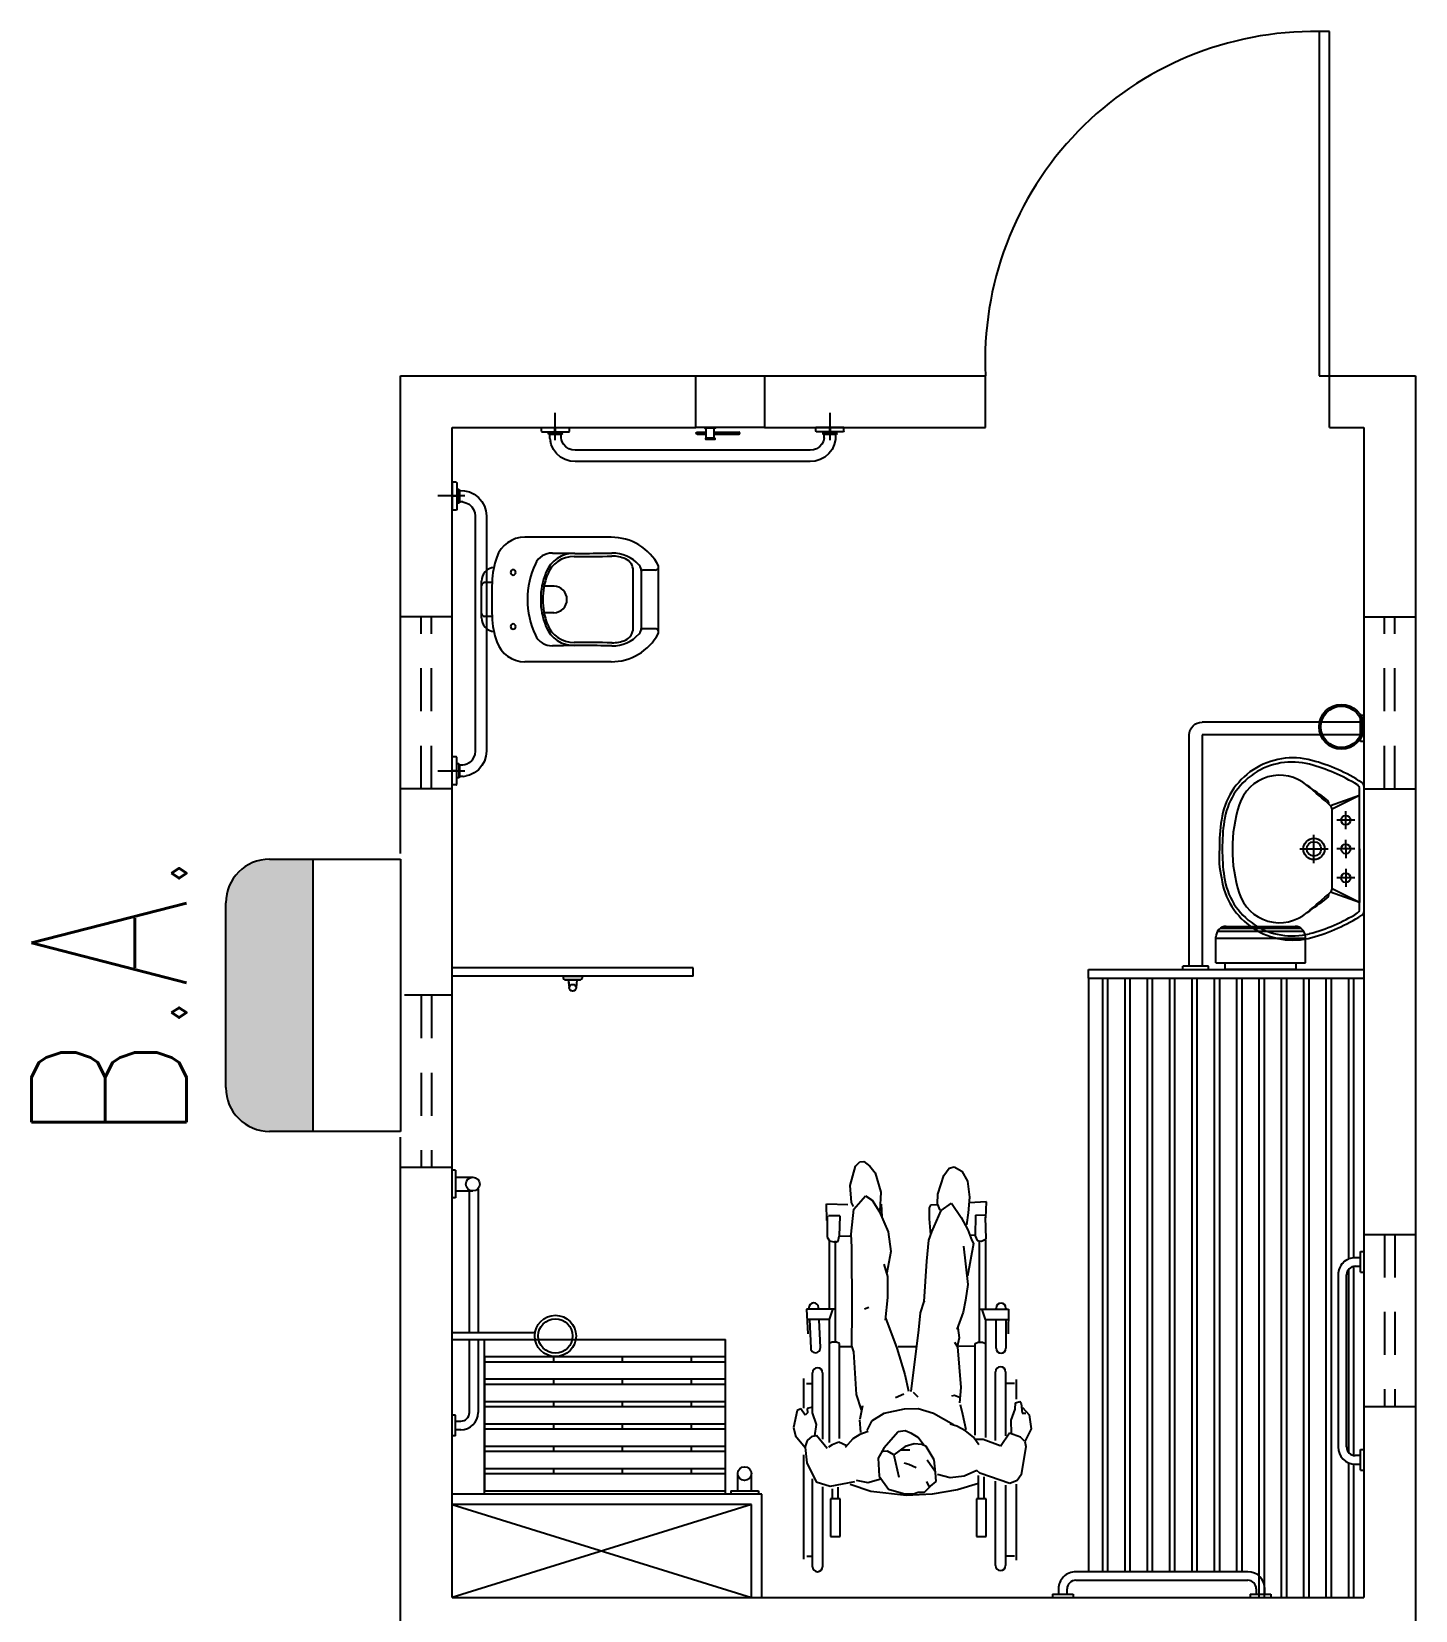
# Model space of a CAD drawing. Header units: millimetres. Extents: x 999 to 1260, y -38 to 225.
# Drawn here: x 1068.169 to 1072.192, y 80.139 to 84.727 of the extents above; entities that cross this region are included whole.
import ezdxf
from ezdxf.enums import TextEntityAlignment as Align

# ---------------------------------------------------------------- set-up
doc = ezdxf.new("R2010")
doc.units = ezdxf.units.MM
doc.linetypes.add('CONTINU', pattern=[0])
doc.linetypes.add('HIDDEN2', pattern=[0.1875, 0.125, -0.0625])
for name, color, linetype in [('I-ARQ', 8, 'Continuous'), ('I-INCENDIO', 2, 'Continuous'), ('I-NORMO_INST', 4, 'Continuous')]:
    doc.layers.add(name, color=color, linetype=linetype)
doc.styles.add('ROMANS', font='romans', dxfattribs={"oblique": 15})

# ---------------------------------------------------------------- blocks, each defined once
blk = doc.blocks.new('praça')
at = {"layer": 'I-ARQ'}
for p, q in [((1255.8958, 21.5401), (1259.5908, 21.5401)), ((1257.2908, 21.3901), (1257.2908, 21.5401)), ((1257.7908, 21.3901), (1257.7908, 21.5401)), ((1258.3908, 21.3901), (1258.3908, 21.5401)), ((1258.8908, 21.3901), (1258.8908, 21.5401)), ((1259.5908, 21.5401), (1259.5908, 20.6819)), ((1258.4419, 21.3533), (1258.4419, 21.4321)), ((1259.2419, 21.3533), (1259.2419, 21.4321)), ((1256.0408, 21.3901), (1259.4408, 21.3901)), ((1256.0408, 21.3901), (1256.0408, 18.7401)), ((1256.3108, 20.5201), (1256.0408, 21.3901)), ((1256.3108, 21.3901), (1256.0408, 20.5201)), ((1256.3108, 20.5201), (1256.3108, 21.3901)), ((1256.3408, 21.3901), (1257.8433, 21.3901)), ((1256.3408, 20.4901), (1256.3408, 21.3901)), ((1256.5108, 21.3801), (1256.5108, 21.3901)), ((1256.5108, 21.3801), (1256.5708, 21.3801)), ((1256.5283, 21.3651), (1256.5283, 21.3801)), ((1256.5533, 21.3801), (1256.5533, 21.3651)), ((1256.5708, 21.3801), (1256.5708, 21.3901)), ((1256.7908, 21.3901), (1256.7908, 21.1492)), ((1256.8108, 21.3901), (1256.8108, 21.1492)), ((1257.2021, 21.3801), (1257.2021, 21.3901)), ((1257.2821, 21.3801), (1257.2021, 21.3801)), ((1257.2221, 21.3801), (1257.2221, 21.3301)), ((1257.2621, 21.3801), (1257.2621, 21.3301)), ((1257.2821, 21.3801), (1257.2821, 21.3901)), ((1257.8458, 20.6901), (1257.8458, 21.3901)), ((1257.8458, 20.6901), (1257.8458, 21.3901)), ((1257.8708, 20.6901), (1257.8708, 21.3901)), ((1257.8708, 20.6901), (1257.8708, 21.3901)), ((1259.4408, 21.3901), (1259.4408, 20.6819)), ((1256.5783, 21.3401), (1256.7908, 21.3401)), ((1256.8108, 21.3401), (1257.2221, 21.3401)), ((1256.3408, 21.2958), (1256.7908, 21.2958)), ((1256.3508, 21.2958), (1256.3508, 20.5958)), ((1256.7408, 21.2958), (1256.3508, 21.2958)), ((1256.4008, 21.2958), (1256.4008, 20.5958)), ((1256.4158, 21.2958), (1256.4158, 20.5958)), ((1256.4658, 21.2958), (1256.4658, 20.5958)), ((1256.4808, 21.2958), (1256.4808, 20.5958)), ((1256.5308, 21.2958), (1256.5308, 20.5958)), ((1256.5458, 21.2958), (1256.5458, 20.5958)), ((1256.7908, 21.3151), (1256.5783, 21.3151)), ((1256.5958, 21.2958), (1256.5958, 20.5958)), ((1256.6108, 21.2958), (1256.6108, 20.5958)), ((1256.6608, 21.2958), (1256.6608, 20.5958)), ((1256.6758, 21.2958), (1256.6758, 20.5958)), ((1256.7258, 21.2958), (1256.7258, 20.5958)), ((1256.7408, 21.2958), (1256.7408, 20.5958)), ((1256.7908, 21.2958), (1256.7908, 20.5958)), ((1257.2288, 21.3151), (1256.8108, 21.3151)), ((1256.4158, 21.0958), (1256.4008, 21.0958)), ((1256.4808, 21.0958), (1256.4658, 21.0958)), ((1256.5458, 21.0958), (1256.5308, 21.0958)), ((1256.6108, 21.0958), (1256.5958, 21.0958)), ((1256.6758, 21.0958), (1256.6608, 21.0958)), ((1256.7408, 21.0958), (1256.7258, 21.0958)), ((1257.8358, 21.0625), (1257.8358, 21.0176)), ((1257.8358, 21.0176), (1257.8358, 21.0625)), ((1257.8458, 21.0675), (1257.8408, 21.0675)), ((1257.8458, 21.0675), (1257.8408, 21.0675)), ((1257.8458, 21.0675), (1257.8458, 21.0126)), ((1257.8458, 21.0126), (1257.8458, 21.0675)), ((1259.4041, 21.0911), (1259.4829, 21.0911)), ((1257.8358, 21.0528), (1257.8124, 21.0502)), ((1257.8358, 21.0524), (1257.8124, 21.0499)), ((1257.8358, 21.0277), (1257.8124, 21.0302)), ((1257.8358, 21.0274), (1257.8124, 21.0299)), ((1257.8458, 21.0126), (1257.8408, 21.0126)), ((1257.8458, 21.0126), (1257.8408, 21.0126)), ((1256.4158, 20.8958), (1256.4008, 20.8958)), ((1256.4808, 20.8958), (1256.4658, 20.8958)), ((1256.5458, 20.8958), (1256.5308, 20.8958)), ((1256.6108, 20.8958), (1256.5958, 20.8958)), ((1256.6758, 20.8958), (1256.6608, 20.8958)), ((1256.7408, 20.8958), (1256.7258, 20.8958)), ((1256.4158, 20.6958), (1256.4008, 20.6958)), ((1256.4808, 20.6958), (1256.4658, 20.6958)), ((1256.5458, 20.6958), (1256.5308, 20.6958)), ((1256.6108, 20.6958), (1256.5958, 20.6958)), ((1256.6758, 20.6958), (1256.6608, 20.6958)), ((1256.7408, 20.6958), (1256.7258, 20.6958)), ((1257.8458, 20.6901), (1257.8708, 20.6901)), ((1257.8458, 20.6901), (1257.8708, 20.6901)), ((1259.4058, 20.6271), (1259.4058, 20.653)), ((1259.4094, 20.6271), (1259.4094, 20.653)), ((1259.4094, 20.6516), (1259.4388, 20.6516)), ((1259.4211, 20.6778), (1259.4211, 20.6516)), ((1259.4271, 20.6739), (1259.4211, 20.6739)), ((1259.4271, 20.6718), (1259.4211, 20.6718)), ((1259.4271, 20.6678), (1259.4211, 20.6678)), ((1259.4271, 20.6778), (1259.4271, 20.6516)), ((1259.4388, 20.6251), (1259.4388, 20.655)), ((1259.4408, 20.4819), (1259.4408, 20.6819)), ((1259.4408, 20.6819), (1259.5908, 20.6819)), ((1259.5908, 20.6819), (1259.5908, 20.4819)), ((1259.4094, 20.6285), (1259.4388, 20.6285)), ((1259.4211, 20.6285), (1259.4211, 20.5571)), ((1259.4271, 20.6285), (1259.4271, 20.5571)), ((1256.3408, 20.5958), (1256.7908, 20.5958)), ((1256.3508, 20.5801), (1256.3408, 20.5801)), ((1256.3508, 20.5801), (1256.3508, 20.5001)), ((1256.3508, 20.5601), (1256.4008, 20.5601)), ((1256.4108, 20.5958), (1256.7408, 20.5958)), ((1259.4271, 20.5671), (1259.4211, 20.5671)), ((1259.4271, 20.562), (1259.4211, 20.562)), ((1259.4271, 20.5587), (1259.4211, 20.5587)), ((1259.4269, 20.5562), (1259.4212, 20.5562)), ((1256.0408, 20.5201), (1256.3108, 20.5201)), ((1256.3508, 20.5201), (1256.4008, 20.5201)), ((1256.0408, 20.4901), (1256.3408, 20.4901)), ((1256.3508, 20.5001), (1256.3408, 20.5001)), ((1259.5908, 20.4819), (1259.4408, 20.4819)), ((1259.4408, 20.4819), (1259.4408, 19.8401)), ((1259.5908, 20.4819), (1259.5908, 19.8401)), ((1259.4041, 20.2911), (1259.4829, 20.2911)), ((1259.4408, 19.8401), (1259.5908, 19.8401)), ((1256.0508, 19.645), (1256.0408, 19.645)), ((1256.0508, 19.645), (1256.0508, 19.585)), ((1256.0658, 19.6275), (1256.0508, 19.6275)), ((1256.0508, 19.6025), (1256.0658, 19.6025)), ((1256.0508, 19.585), (1256.0408, 19.585)), ((1256.0908, 19.5775), (1256.0908, 19.0776)), ((1256.1158, 19.0776), (1256.1158, 19.5775)), ((1257.8408, 19.5401), (1256.1158, 19.5401)), ((1257.8408, 19.5401), (1256.1158, 19.5401)), ((1257.8408, 19.5001), (1256.1158, 19.5001)), ((1257.8408, 19.5401), (1257.8408, 18.7401)), ((1257.8408, 19.5401), (1257.8658, 19.5401)), ((1257.8408, 19.5401), (1257.8408, 18.7401)), ((1257.8408, 19.5401), (1257.8658, 19.5401)), ((1257.8658, 19.5401), (1257.8658, 18.7401)), ((1257.8658, 19.5401), (1257.8658, 18.7401)), ((1257.8408, 19.4851), (1256.1158, 19.4851)), ((1257.8408, 19.4351), (1256.1158, 19.4351)), ((1257.8408, 19.4201), (1256.1158, 19.4201)), ((1257.8408, 19.3701), (1256.1158, 19.3701)), ((1257.8408, 19.3551), (1256.1158, 19.3551)), ((1257.8408, 19.3051), (1256.1158, 19.3051)), ((1257.8408, 19.2901), (1256.1158, 19.2901)), ((1257.8408, 19.2401), (1256.1158, 19.2401)), ((1257.8408, 19.2251), (1256.1158, 19.2251)), ((1257.8408, 19.1751), (1256.1158, 19.1751)), ((1257.8408, 19.1601), (1256.1158, 19.1601)), ((1257.8658, 19.143), (1257.8849, 19.143)), ((1257.8658, 18.9371), (1257.8658, 19.143)), ((1257.8849, 19.1701), (1257.8849, 18.9101)), ((1257.8849, 19.1701), (1257.9608, 19.1701)), ((1257.9564, 19.1701), (1257.9564, 18.9101)), ((1257.9767, 19.1655), (1257.9767, 18.9146)), ((1257.9861, 19.1562), (1257.9861, 18.9239)), ((1257.9908, 19.1401), (1257.9908, 18.9401)), ((1257.8408, 19.1101), (1256.1158, 19.1101)), ((1257.8408, 19.0951), (1256.1158, 19.0951)), ((1256.0508, 19.0701), (1256.0408, 19.0701)), ((1257.8408, 19.0451), (1256.0408, 19.0451)), ((1256.0508, 19.0701), (1256.0508, 19.0101)), ((1256.0658, 19.0526), (1256.0508, 19.0526)), ((1257.8408, 19.0301), (1256.0408, 19.0301)), ((1256.0508, 19.0101), (1256.0408, 19.0101)), ((1256.0508, 19.0276), (1256.0658, 19.0276)), ((1257.8408, 18.9801), (1256.0408, 18.9801)), ((1257.8408, 18.9651), (1256.0408, 18.9651)), ((1257.8408, 18.9151), (1256.0408, 18.9151)), ((1257.8658, 18.9371), (1257.8849, 18.9371)), ((1257.8849, 18.9101), (1257.9608, 18.9101)), ((1257.8408, 18.9001), (1256.0408, 18.9001)), ((1260.5908, 18.8701), (1259.5908, 18.8701)), ((1259.5908, 18.8701), (1259.5908, 18.8401)), ((1260.5908, 18.8401), (1260.5908, 18.8701)), ((1257.8408, 18.8501), (1256.0408, 18.8501)), ((1257.8408, 18.8351), (1256.0408, 18.8351)), ((1256.9783, 18.8151), (1256.4783, 18.8151)), ((1259.4408, 18.8401), (1259.4408, 18.7401)), ((1259.4408, 18.8401), (1259.5908, 18.8401)), ((1259.5908, 18.8401), (1259.5908, 18.5901)), ((1259.5908, 18.8401), (1260.5908, 18.8401)), ((1256.4325, 18.7851), (1256.0408, 18.7851)), ((1256.4286, 18.7701), (1256.0408, 18.7701)), ((1256.4283, 18.7651), (1256.4283, 18.7501)), ((1256.4533, 18.7501), (1256.4533, 18.7651)), ((1257.0028, 18.7701), (1256.4538, 18.7701)), ((1256.9933, 18.7851), (1256.4633, 18.7851)), ((1256.4783, 18.7901), (1256.9783, 18.7901)), ((1257.0033, 18.7651), (1257.0033, 18.7501)), ((1257.8408, 18.7851), (1257.0241, 18.7851)), ((1257.8408, 18.7701), (1257.0281, 18.7701)), ((1257.0283, 18.7501), (1257.0283, 18.7651)), ((1259.4408, 18.7401), (1256.0408, 18.7401)), ((1256.4108, 18.7501), (1256.4708, 18.7501)), ((1256.4108, 18.7501), (1256.4108, 18.7401)), ((1256.4708, 18.7501), (1256.4708, 18.7401)), ((1256.5958, 18.7401), (1256.5958, 18.5901)), ((1256.9858, 18.7501), (1257.0458, 18.7501)), ((1256.9858, 18.7501), (1256.9858, 18.7401)), ((1257.0458, 18.7501), (1257.0458, 18.7401)), ((1257.0958, 18.7401), (1257.0958, 18.5901)), ((1258.398, 18.7401), (1258.0336, 18.7401)), ((1258.3908, 18.7401), (1258.3908, 18.5901)), ((1258.8908, 18.7401), (1258.8908, 18.5901)), ((1259.5908, 18.5901), (1255.8958, 18.5901))]:
    blk.add_line(p, q, dxfattribs=at)
at = {"layer": 'I-ARQ', "linetype": 'HIDDEN2'}
for p, q in [((1257.7908, 21.4801), (1257.2908, 21.4801)), ((1258.3908, 21.4801), (1258.8908, 21.4801)), ((1257.7908, 21.4501), (1257.2908, 21.4501)), ((1258.3908, 21.4501), (1258.8908, 21.4501)), ((1257.0958, 18.6801), (1256.5958, 18.6801)), ((1258.3908, 18.6801), (1258.8908, 18.6801)), ((1257.0958, 18.6501), (1256.5958, 18.6501)), ((1258.3908, 18.6501), (1258.8908, 18.6501))]:
    blk.add_line(p, q, dxfattribs=at)
at = {"layer": 'I-ARQ', "linetype": 'Continuous'}
for p, q in [((1258.8877, 21.3049), (1258.9006, 21.3049)), ((1258.8917, 21.274), (1258.8917, 21.296)), ((1258.9006, 21.3049), (1258.994, 21.3049)), ((1258.99, 21.274), (1258.99, 21.296)), ((1258.7599, 20.9284), (1258.7599, 21.1794)), ((1259.1218, 20.9284), (1259.1218, 21.1794)), ((1258.9024, 21.0949), (1258.9024, 21.1231)), ((1258.9792, 21.0939), (1258.9792, 21.1231)), ((1258.8559, 20.8001), (1258.8559, 20.8359)), ((1258.8572, 20.8641), (1259.0244, 20.8641)), ((1258.8594, 20.8401), (1259.0223, 20.8401)), ((1259.0257, 20.8001), (1259.0257, 20.8359)), ((1258.8455, 20.7901), (1259.0383, 20.7901)), ((1258.2158, 18.926), (1258.2158, 18.844)), ((1258.1748, 18.885), (1258.2568, 18.885)), ((1258.0604, 18.7527), (1258.0903, 18.8367)), ((1258.0604, 18.7527), (1258.0997, 18.8325)), ((1258.0997, 18.8325), (1258.3319, 18.8325)), ((1258.1318, 18.7663), (1258.1318, 18.8188)), ((1258.2158, 18.7663), (1258.2158, 18.8188)), ((1258.2998, 18.7663), (1258.2998, 18.8188)), ((1258.3712, 18.7527), (1258.3319, 18.8325)), ((1258.3712, 18.7527), (1258.3414, 18.8367)), ((1258.1581, 18.7926), (1258.1056, 18.7926)), ((1258.2158, 18.7926), (1258.1896, 18.7926)), ((1258.2158, 18.7926), (1258.2421, 18.7926)), ((1258.2736, 18.7926), (1258.3261, 18.7926)), ((1258.0406, 18.7527), (1258.3712, 18.7527)), ((1258.2158, 18.7527), (1258.0604, 18.7527)), ((1258.2158, 18.7527), (1258.3911, 18.7527))]:
    blk.add_line(p, q, dxfattribs=at)
at = {"layer": 'I-ARQ', "linetype": 'ByBlock'}
for p, q in [((1256.5102, 20.3918), (1256.4765, 20.3641)), ((1256.5351, 20.3981), (1256.5102, 20.3918)), ((1256.5838, 20.3871), (1256.5351, 20.3981)), ((1256.5707, 20.3637), (1256.589, 20.3764)), ((1256.589, 20.3764), (1256.5838, 20.3871)), ((1256.1304, 20.3426), (1256.3856, 20.3426)), ((1256.4552, 20.3687), (1256.1525, 20.3687)), ((1256.161, 20.3592), (1256.161, 20.3434)), ((1256.3768, 20.3324), (1256.3641, 20.2916)), ((1256.4326, 20.3592), (1256.3768, 20.3324)), ((1256.4765, 20.3641), (1256.4326, 20.3592)), ((1256.4741, 20.3003), (1256.5117, 20.331)), ((1256.4765, 20.3641), (1256.4973, 20.3572)), ((1256.4973, 20.3572), (1256.5095, 20.3429)), ((1256.5095, 20.3429), (1256.5117, 20.331)), ((1256.5111, 20.336), (1256.5434, 20.3313)), ((1256.5434, 20.3313), (1256.5775, 20.3429)), ((1256.5773, 20.3578), (1256.5707, 20.3637)), ((1256.5764, 20.3426), (1256.6938, 20.3426)), ((1256.5901, 20.3581), (1256.5773, 20.3578)), ((1256.5939, 20.3428), (1256.5901, 20.3581)), ((1256.6774, 20.3687), (1256.591, 20.3687)), ((1256.6622, 20.3418), (1256.6622, 20.3604)), ((1256.8483, 20.3519), (1256.7657, 20.3481)), ((1256.767, 20.3197), (1256.8481, 20.3235)), ((1256.8783, 20.3604), (1256.8067, 20.3566)), ((1256.8483, 20.294), (1256.8483, 20.3588)), ((1256.8782, 20.2759), (1256.8782, 20.3604)), ((1256.8782, 20.3249), (1256.8835, 20.3251)), ((1256.8822, 20.3535), (1256.8783, 20.3533)), ((1256.3628, 20.3134), (1256.1304, 20.3134)), ((1256.3278, 20.2904), (1256.2186, 20.2904)), ((1256.2186, 20.2904), (1256.2186, 20.2623)), ((1256.3278, 20.2623), (1256.3278, 20.2904)), ((1256.3285, 20.2844), (1256.3571, 20.2844)), ((1256.3641, 20.2916), (1256.3779, 20.2194)), ((1256.4842, 20.2858), (1256.4781, 20.2966)), ((1256.492, 20.2664), (1256.4842, 20.2858)), ((1256.8483, 20.2941), (1256.4911, 20.2941)), ((1256.6938, 20.3134), (1256.5011, 20.3134)), ((1256.7831, 20.2853), (1256.7785, 20.2941)), ((1256.7831, 20.2728), (1256.7831, 20.2853)), ((1256.8485, 20.2938), (1256.8777, 20.2841)), ((1257.0797, 20.2942), (1256.8782, 20.2942)), ((1257.0771, 20.2933), (1257.0736, 20.2766)), ((1257.0881, 20.3006), (1257.0771, 20.2933)), ((1257.1489, 20.2998), (1257.0881, 20.3006)), ((1257.1847, 20.3026), (1257.1366, 20.3018)), ((1257.1497, 20.2632), (1257.1494, 20.2959)), ((1257.1849, 20.3015), (1257.1824, 20.2398)), ((1256.2186, 20.2623), (1256.3278, 20.2623)), ((1256.3278, 20.2681), (1256.3613, 20.2681)), ((1256.3485, 20.1736), (1256.3692, 20.2329)), ((1256.5017, 20.226), (1256.4767, 20.2475)), ((1256.4817, 20.2427), (1256.492, 20.2664)), ((1256.5026, 20.264), (1256.7785, 20.264)), ((1256.7688, 20.2295), (1256.7693, 20.2641)), ((1256.7785, 20.264), (1256.7831, 20.2728)), ((1256.7836, 20.2761), (1257.0775, 20.2761)), ((1257.0738, 20.2756), (1257.0766, 20.2685)), ((1257.0766, 20.2685), (1257.0911, 20.265)), ((1257.1497, 20.2632), (1257.0911, 20.265)), ((1257.0911, 20.2638), (1257.0919, 20.2343)), ((1257.189, 20.2291), (1257.2378, 20.2337)), ((1257.2378, 20.2337), (1257.2945, 20.2178)), ((1256.3821, 20.216), (1256.3753, 20.1816)), ((1256.5144, 20.2053), (1256.5017, 20.226)), ((1256.5233, 20.181), (1256.5144, 20.2053)), ((1256.5204, 20.202), (1256.5571, 20.2052)), ((1256.5596, 20.2039), (1256.5989, 20.1964)), ((1256.5863, 20.2007), (1256.6304, 20.2153)), ((1256.6304, 20.2153), (1256.7551, 20.2229)), ((1256.7551, 20.2229), (1256.7722, 20.2282)), ((1256.7722, 20.2282), (1256.8754, 20.227)), ((1256.8754, 20.227), (1257.0591, 20.2287)), ((1256.8797, 20.1914), (1256.8849, 20.1793)), ((1257.0591, 20.2287), (1257.0969, 20.2306)), ((1257.0969, 20.2306), (1257.1689, 20.2225)), ((1257.1689, 20.2225), (1257.208, 20.189)), ((1257.1768, 20.224), (1257.189, 20.2291)), ((1257.208, 20.189), (1257.1952, 20.1691)), ((1257.3075, 20.1938), (1257.2941, 20.1762)), ((1257.2945, 20.2178), (1257.3071, 20.2048)), ((1257.3071, 20.2048), (1257.3075, 20.1938)), ((1256.3372, 20.0691), (1256.3485, 20.1736)), ((1256.3932, 20.1487), (1256.3556, 20.1223)), ((1256.3753, 20.1816), (1256.3859, 20.1437)), ((1256.4456, 20.1523), (1256.3932, 20.1487)), ((1256.4745, 20.1355), (1256.4456, 20.1523)), ((1256.553, 20.1708), (1256.5257, 20.1849)), ((1256.5758, 20.1356), (1256.553, 20.1708)), ((1257.1614, 20.1477), (1257.1031, 20.1229)), ((1257.1833, 20.1434), (1257.1468, 20.1416)), ((1257.1952, 20.1691), (1257.1614, 20.1477)), ((1257.2188, 20.1441), (1257.1643, 20.1467)), ((1257.2748, 20.1611), (1257.2188, 20.1441)), ((1257.2941, 20.1762), (1257.2748, 20.1611)), ((1256.3556, 20.1223), (1256.3433, 20.078)), ((1256.4545, 20.1065), (1256.3907, 20.0921)), ((1256.4554, 20.106), (1256.4661, 20.1243)), ((1256.4792, 20.0736), (1256.4554, 20.106)), ((1256.4661, 20.1243), (1256.4648, 20.1376)), ((1256.5226, 20.0936), (1256.4745, 20.1355)), ((1256.5883, 20.0761), (1256.5758, 20.1356)), ((1256.622, 20.1013), (1256.6324, 20.0771)), ((1256.7653, 20.0972), (1256.6888, 20.0745)), ((1256.8538, 20.1301), (1256.7653, 20.0972)), ((1256.913, 20.125), (1256.8463, 20.1317)), ((1256.9733, 20.1251), (1256.913, 20.125)), ((1257.009, 20.1359), (1256.9733, 20.1251)), ((1257.0464, 20.1151), (1256.9841, 20.1266)), ((1257.1031, 20.1229), (1257.0464, 20.1151)), ((1256.3413, 19.9946), (1256.3372, 20.0691)), ((1256.3433, 20.078), (1256.3425, 20.0496)), ((1256.3425, 20.0496), (1256.3468, 20.0356)), ((1256.4178, 20.0415), (1256.4269, 20.0627)), ((1256.4269, 20.0627), (1256.4309, 20.0765)), ((1256.4686, 20.0598), (1256.4688, 20.0866)), ((1256.4871, 20.0469), (1256.4792, 20.0736)), ((1256.5059, 20.0361), (1256.5177, 20.0549)), ((1256.5177, 20.0549), (1256.5247, 20.0733)), ((1256.5247, 20.0733), (1256.5226, 20.0936)), ((1256.5892, 20.0355), (1256.5883, 20.0761)), ((1256.6379, 20.0499), (1256.6243, 20.0366)), ((1256.6395, 20.056), (1256.8185, 20.0333)), ((1256.6888, 20.0745), (1256.64, 20.0636)), ((1256.7689, 20.0434), (1256.7692, 20.0934)), ((1256.3468, 20.0356), (1256.3471, 20.0168)), ((1256.3471, 20.0168), (1256.3646, 20)), ((1256.3632, 20.0038), (1256.3777, 20.0101)), ((1256.4411, 20.0091), (1256.4086, 19.9867)), ((1256.4408, 19.9895), (1256.4795, 20.0124)), ((1256.4795, 20.0124), (1256.4852, 20.0248)), ((1256.4836, 20.0188), (1256.5059, 20.0361)), ((1256.4852, 20.0248), (1256.4871, 20.0469)), ((1256.5755, 19.9911), (1256.5892, 20.0355)), ((1256.8185, 20.0333), (1256.8676, 20.0284)), ((1256.8676, 20.0284), (1256.9011, 20.0185)), ((1256.9011, 20.0185), (1256.903, 20.015)), ((1256.9011, 20.0185), (1257.0185, 20.0108)), ((1257.0185, 20.0108), (1257.0788, 20.0048)), ((1257.0788, 20.0048), (1257.1035, 19.9955)), ((1257.1411, 20.0037), (1257.0948, 20.0002)), ((1257.1728, 20.0033), (1257.1411, 20.0037)), ((1257.1804, 19.9997), (1257.1728, 20.0033)), ((1256.3541, 19.9214), (1256.3413, 19.9946)), ((1256.3646, 20), (1256.3783, 19.9832)), ((1256.3783, 19.9832), (1256.4042, 19.9848)), ((1256.389, 19.9428), (1256.398, 19.9798)), ((1256.4042, 19.9848), (1256.4408, 19.9895)), ((1256.5425, 19.933), (1256.5755, 19.9911)), ((1257.1035, 19.9955), (1257.1657, 19.9691)), ((1257.1657, 19.9691), (1257.1867, 19.9386)), ((1257.1665, 19.9713), (1257.1847, 19.9792)), ((1257.1818, 19.9779), (1257.1804, 19.9997)), ((1257.1847, 19.9792), (1257.2127, 19.9784)), ((1257.2127, 19.9784), (1257.2668, 19.961)), ((1257.2668, 19.961), (1257.2884, 19.9458)), ((1256.3722, 19.8598), (1256.3541, 19.9214)), ((1256.3935, 19.9021), (1256.389, 19.9428)), ((1256.5247, 19.8983), (1256.5389, 19.9231)), ((1256.5389, 19.9231), (1256.5447, 19.9428)), ((1256.6017, 19.9133), (1256.5735, 19.9067)), ((1256.6508, 19.9119), (1256.6066, 19.9159)), ((1256.6224, 19.9152), (1256.6282, 19.9296)), ((1256.6282, 19.9296), (1256.6257, 19.9383)), ((1256.7692, 19.9209), (1256.6508, 19.9119)), ((1256.7827, 19.9296), (1256.7692, 19.9209)), ((1256.7952, 19.9166), (1256.7692, 19.9219)), ((1256.7709, 19.8724), (1256.7703, 19.9173)), ((1256.8245, 19.9207), (1256.7952, 19.9166)), ((1256.8704, 19.9046), (1256.8196, 19.9231)), ((1257.1446, 19.9107), (1257.1093, 19.8917)), ((1257.1867, 19.9386), (1257.1446, 19.9107)), ((1257.2922, 19.9312), (1257.2794, 19.9088)), ((1257.2884, 19.9458), (1257.2922, 19.9312)), ((1256.3278, 19.8658), (1256.2186, 19.8658)), ((1256.2186, 19.8658), (1256.2186, 19.8377)), ((1256.3278, 19.8377), (1256.3278, 19.8658)), ((1256.4103, 19.8649), (1256.3935, 19.9021)), ((1256.4021, 19.8563), (1256.4103, 19.8649)), ((1256.484, 19.8592), (1256.5071, 19.8744)), ((1256.5004, 19.8463), (1256.5002, 19.8687)), ((1256.5071, 19.8744), (1256.5247, 19.8983)), ((1256.5125, 19.87), (1256.7785, 19.87)), ((1256.5735, 19.9067), (1256.5286, 19.897)), ((1256.7785, 19.87), (1256.7831, 19.8612)), ((1256.9048, 19.898), (1256.8704, 19.9046)), ((1256.9501, 19.8917), (1256.9048, 19.898)), ((1257.0615, 19.904), (1256.9501, 19.8917)), ((1257.0695, 19.8747), (1256.9746, 19.8922)), ((1257.0778, 19.8798), (1257.0695, 19.8747)), ((1257.1093, 19.8917), (1257.0778, 19.8798)), ((1257.0916, 19.8703), (1257.0781, 19.8641)), ((1257.1518, 19.8693), (1257.0916, 19.8703)), ((1257.0938, 19.884), (1257.0951, 19.8718)), ((1257.1584, 19.8904), (1257.124, 19.8956)), ((1257.1518, 19.8693), (1257.1523, 19.8393)), ((1257.2039, 19.8865), (1257.1584, 19.8904)), ((1257.1903, 19.8372), (1257.1873, 19.8879)), ((1257.2504, 19.8924), (1257.2039, 19.8865)), ((1257.2794, 19.9088), (1257.2504, 19.8924)), ((1256.2186, 19.8377), (1256.3278, 19.8377)), ((1256.3278, 19.8435), (1256.3913, 19.8435)), ((1256.3285, 19.8598), (1256.3956, 19.8598)), ((1256.3724, 19.769), (1256.4021, 19.8563)), ((1256.4812, 19.797), (1256.5004, 19.8463)), ((1256.8483, 19.8399), (1256.5054, 19.8399)), ((1256.7831, 19.8487), (1256.7785, 19.8399)), ((1256.7831, 19.8612), (1256.7831, 19.8487)), ((1256.7836, 19.8578), (1257.0775, 19.8578)), ((1256.8483, 19.8399), (1256.8483, 19.7737)), ((1256.8485, 19.8401), (1256.8777, 19.8499)), ((1256.8782, 19.858), (1256.8782, 19.7735)), ((1257.0797, 19.8397), (1256.8782, 19.8397)), ((1257.0781, 19.8641), (1257.0759, 19.8518)), ((1257.0759, 19.8518), (1257.0827, 19.838)), ((1257.0827, 19.838), (1257.146, 19.8401)), ((1257.1444, 19.8394), (1257.1903, 19.8372)), ((1256.1335, 19.8107), (1256.3785, 19.8107)), ((1256.3671, 19.7815), (1256.1335, 19.7815)), ((1256.1607, 19.7559), (1256.1607, 19.78)), ((1256.518, 19.7699), (1256.4796, 19.7958)), ((1256.4969, 19.8107), (1256.6969, 19.8107)), ((1256.6969, 19.7815), (1256.5111, 19.7815)), ((1256.663, 19.7559), (1256.663, 19.78)), ((1256.7652, 19.809), (1256.8464, 19.809)), ((1256.8483, 19.7806), (1256.7652, 19.7806)), ((1256.8782, 19.7735), (1256.8066, 19.774)), ((1256.8818, 19.7806), (1256.8779, 19.7806)), ((1256.8792, 19.809), (1256.8818, 19.809)), ((1256.3699, 19.7507), (1256.1496, 19.7507)), ((1256.3813, 19.7482), (1256.3724, 19.769)), ((1256.3977, 19.7363), (1256.3813, 19.7482)), ((1256.4799, 19.7224), (1256.3977, 19.7363)), ((1256.4952, 19.7266), (1256.507, 19.738)), ((1256.507, 19.738), (1256.518, 19.7699)), ((1256.5171, 19.7645), (1256.5565, 19.7651)), ((1256.5565, 19.7651), (1256.5878, 19.7537)), ((1256.5929, 19.7321), (1256.5721, 19.7133)), ((1256.5769, 19.7337), (1256.5766, 19.7231)), ((1256.605, 19.7364), (1256.5769, 19.7337)), ((1256.5878, 19.7537), (1256.6066, 19.7522)), ((1256.605, 19.7364), (1256.6107, 19.7405)), ((1256.6066, 19.7522), (1256.6107, 19.7405)), ((1256.6746, 19.7507), (1256.6167, 19.7507)), ((1256.4945, 19.7252), (1256.4799, 19.7224)), ((1256.5306, 19.7075), (1256.4945, 19.7252)), ((1256.5721, 19.7133), (1256.5306, 19.7075))]:
    blk.add_line(p, q, dxfattribs=at)
at = {"layer": 'I-ARQ', "extrusion": (0, 0, -1)}
for p, q in [((1257.8658, 19.2663), (1257.8752, 19.2663)), ((1257.8752, 19.1913), (1257.8752, 19.2663)), ((1257.8752, 19.2476), (1258.5471, 19.2476)), ((1257.8658, 19.1913), (1257.8752, 19.1913)), ((1258.5471, 19.2101), (1257.8752, 19.2101)), ((1258.5471, 18.7494), (1258.5471, 19.2101)), ((1258.5846, 18.7494), (1258.5846, 19.2101)), ((1258.5283, 18.7494), (1258.6033, 18.7494)), ((1258.5283, 18.7401), (1258.5283, 18.7494)), ((1258.6033, 18.7401), (1258.6033, 18.7494))]:
    blk.add_line(p, q, dxfattribs=at)
at = {"layer": 'I-ARQ', "linetype": 'CONTINU'}
for points in [[(1258.4024, 21.3789), (1258.4024, 21.3901)], [(1258.4024, 21.3901), (1258.4836, 21.3901)], [(1258.4024, 21.3789), (1258.4027, 21.3779)], [(1258.4415, 21.3769), (1258.4415, 21.3901)], [(1258.4415, 21.387), (1258.443, 21.387)], [(1258.443, 21.3769), (1258.443, 21.3901)], [(1258.4834, 21.3779), (1258.4836, 21.3789)], [(1258.4836, 21.3789), (1258.4836, 21.3901)], [(1259.2001, 21.3789), (1259.2001, 21.3901)], [(1259.2813, 21.3901), (1259.2001, 21.3901)], [(1259.2003, 21.3779), (1259.2001, 21.3789)], [(1259.2407, 21.3769), (1259.2407, 21.3901)], [(1259.2422, 21.387), (1259.2407, 21.387)], [(1259.2422, 21.3769), (1259.2422, 21.3901)], [(1259.2813, 21.3789), (1259.281, 21.3779)], [(1259.2813, 21.3789), (1259.2813, 21.3901)], [(1258.4027, 21.3779), (1258.4034, 21.3771)], [(1258.4034, 21.3771), (1258.4044, 21.3769)], [(1258.4044, 21.3769), (1258.4415, 21.3769)], [(1258.423, 21.371), (1258.423, 21.3769)], [(1258.4233, 21.37), (1258.423, 21.371)], [(1258.4628, 21.371), (1258.423, 21.371)], [(1258.424, 21.3692), (1258.4233, 21.37)], [(1258.425, 21.369), (1258.424, 21.3692)], [(1258.4608, 21.369), (1258.425, 21.369)], [(1258.4267, 21.3582), (1258.4264, 21.369)], [(1258.4303, 21.34), (1258.428, 21.3496)], [(1258.4368, 21.3262), (1258.4303, 21.34)], [(1258.443, 21.3769), (1258.4816, 21.3769)], [(1258.4593, 21.3597), (1258.4593, 21.369)], [(1258.4618, 21.3692), (1258.4608, 21.369)], [(1258.4625, 21.37), (1258.4618, 21.3692)], [(1258.4628, 21.371), (1258.4625, 21.37)], [(1258.4628, 21.371), (1258.4628, 21.3769)], [(1258.4733, 21.3335), (1258.4663, 21.3412)], [(1258.4818, 21.3278), (1258.4733, 21.3335)], [(1258.4816, 21.3769), (1258.4826, 21.3771)], [(1258.4826, 21.3771), (1258.4834, 21.3779)], [(1259.2011, 21.3771), (1259.2003, 21.3779)], [(1259.2021, 21.3769), (1259.2011, 21.3771)], [(1259.2104, 21.3335), (1259.2019, 21.3278)], [(1259.2407, 21.3769), (1259.2021, 21.3769)], [(1259.2174, 21.3412), (1259.2104, 21.3335)], [(1259.2221, 21.3503), (1259.2174, 21.3412)], [(1259.2209, 21.371), (1259.2209, 21.3769)], [(1259.2212, 21.37), (1259.2209, 21.371)], [(1259.2607, 21.371), (1259.2209, 21.371)], [(1259.2219, 21.3692), (1259.2212, 21.37)], [(1259.223, 21.369), (1259.2219, 21.3692)], [(1259.2244, 21.3597), (1259.2221, 21.3503)], [(1259.2587, 21.369), (1259.223, 21.369)], [(1259.2244, 21.3597), (1259.2244, 21.369)], [(1259.2793, 21.3769), (1259.2422, 21.3769)], [(1259.2534, 21.34), (1259.2469, 21.3262)], [(1259.2568, 21.3544), (1259.2534, 21.34)], [(1259.2573, 21.369), (1259.2568, 21.3544)], [(1259.2597, 21.3692), (1259.2587, 21.369)], [(1259.2604, 21.37), (1259.2597, 21.3692)], [(1259.2607, 21.371), (1259.2604, 21.37)], [(1259.2607, 21.371), (1259.2607, 21.3769)], [(1259.2803, 21.3771), (1259.2793, 21.3769)], [(1259.281, 21.3779), (1259.2803, 21.3771)], [(1258.4462, 21.3138), (1258.4368, 21.3262)], [(1258.458, 21.3036), (1258.4462, 21.3138)], [(1258.4714, 21.2963), (1258.458, 21.3036)], [(1258.4855, 21.292), (1258.4714, 21.2963)], [(1258.4908, 21.3246), (1258.4818, 21.3278)], [(1258.5, 21.2905), (1258.4855, 21.292)], [(1258.5, 21.3235), (1258.4908, 21.3246)], [(1259.1837, 21.3235), (1258.5, 21.3235)], [(1259.1837, 21.2905), (1258.5, 21.2905)], [(1259.1929, 21.3246), (1259.1837, 21.3235)], [(1259.1982, 21.292), (1259.1837, 21.2905)], [(1259.2019, 21.3278), (1259.1929, 21.3246)], [(1259.2123, 21.2963), (1259.1982, 21.292)], [(1259.2257, 21.3036), (1259.2123, 21.2963)], [(1259.2375, 21.3138), (1259.2257, 21.3036)], [(1259.2469, 21.3262), (1259.2375, 21.3138)], [(1259.3907, 21.1026), (1259.4004, 21.1049)], [(1259.4089, 21.1062), (1259.4197, 21.1066)], [(1259.4197, 21.1079), (1259.42, 21.109)], [(1259.4197, 21.0722), (1259.4197, 21.1079)], [(1259.42, 21.109), (1259.4207, 21.1097)], [(1259.4207, 21.1097), (1259.4218, 21.11)], [(1259.4218, 21.11), (1259.4276, 21.11)], [(1259.4218, 21.0702), (1259.4218, 21.11)], [(1259.4279, 21.1295), (1259.4276, 21.1285)], [(1259.4276, 21.1285), (1259.4276, 21.0914)], [(1259.4286, 21.1303), (1259.4279, 21.1295)], [(1259.4297, 21.1305), (1259.4286, 21.1303)], [(1259.4297, 21.1305), (1259.4408, 21.1305)], [(1259.4408, 21.1305), (1259.4408, 21.0493)], [(1259.3427, 21.0474), (1259.3471, 21.0616)], [(1259.3471, 21.0616), (1259.3544, 21.0749)], [(1259.3544, 21.0749), (1259.3645, 21.0867)], [(1259.3645, 21.0867), (1259.3769, 21.0961)], [(1259.3769, 21.0961), (1259.3907, 21.1026)], [(1259.3786, 21.0512), (1259.3842, 21.0597)], [(1259.3842, 21.0597), (1259.392, 21.0666)], [(1259.4105, 21.0736), (1259.4197, 21.0736)], [(1259.42, 21.0712), (1259.4197, 21.0722)], [(1259.4207, 21.0704), (1259.42, 21.0712)], [(1259.4218, 21.0702), (1259.4207, 21.0704)], [(1259.4218, 21.0702), (1259.4276, 21.0702)], [(1259.4276, 21.0914), (1259.4408, 21.0914)], [(1259.4276, 21.0899), (1259.4408, 21.0899)], [(1259.4276, 21.0899), (1259.4276, 21.0513)], [(1259.4378, 21.0914), (1259.4378, 21.0899)], [(1259.3413, 21.0329), (1259.3427, 21.0474)], [(1259.3413, 20.3492), (1259.3413, 21.0329)], [(1259.3743, 21.0329), (1259.3753, 21.0421)], [(1259.3743, 20.3492), (1259.3743, 21.0329)], [(1259.3753, 21.0421), (1259.3786, 21.0512)], [(1259.4276, 21.0513), (1259.4279, 21.0503)], [(1259.4279, 21.0503), (1259.4286, 21.0496)], [(1259.4286, 21.0496), (1259.4297, 21.0493)], [(1259.4297, 21.0493), (1259.4408, 21.0493)], [(1259.3427, 20.3348), (1259.3413, 20.3492)], [(1259.3471, 20.3206), (1259.3427, 20.3348)], [(1259.3753, 20.3401), (1259.3743, 20.3492)], [(1259.3786, 20.331), (1259.3753, 20.3401)], [(1259.3842, 20.3225), (1259.3786, 20.331)], [(1259.4276, 20.3308), (1259.4279, 20.3319)], [(1259.4276, 20.2923), (1259.4276, 20.3308)], [(1259.4279, 20.3319), (1259.4286, 20.3326)], [(1259.4286, 20.3326), (1259.4297, 20.3329)], [(1259.4297, 20.3329), (1259.4408, 20.3329)], [(1259.4408, 20.2516), (1259.4408, 20.3329)], [(1259.3544, 20.3073), (1259.3471, 20.3206)], [(1259.3645, 20.2955), (1259.3544, 20.3073)], [(1259.3769, 20.2861), (1259.3645, 20.2955)], [(1259.3907, 20.2795), (1259.3769, 20.2861)], [(1259.392, 20.3155), (1259.3842, 20.3225)], [(1259.4052, 20.2761), (1259.3907, 20.2795)], [(1259.4011, 20.3108), (1259.392, 20.3155)], [(1259.4105, 20.3086), (1259.4011, 20.3108)], [(1259.4105, 20.3086), (1259.4197, 20.3086)], [(1259.4197, 20.31), (1259.42, 20.311)], [(1259.4197, 20.2742), (1259.4197, 20.31)], [(1259.42, 20.311), (1259.4207, 20.3117)], [(1259.4207, 20.3117), (1259.4218, 20.312)], [(1259.4218, 20.312), (1259.4276, 20.312)], [(1259.4218, 20.2722), (1259.4218, 20.312)], [(1259.4276, 20.2923), (1259.4408, 20.2923)], [(1259.4276, 20.2907), (1259.4408, 20.2907)], [(1259.4276, 20.2537), (1259.4276, 20.2907)], [(1259.4378, 20.2907), (1259.4378, 20.2923)], [(1259.4197, 20.2756), (1259.4052, 20.2761)], [(1259.42, 20.2732), (1259.4197, 20.2742)], [(1259.4207, 20.2725), (1259.42, 20.2732)], [(1259.4218, 20.2722), (1259.4207, 20.2725)], [(1259.4218, 20.2722), (1259.4276, 20.2722)], [(1259.4279, 20.2527), (1259.4276, 20.2537)], [(1259.4286, 20.2519), (1259.4279, 20.2527)], [(1259.4297, 20.2516), (1259.4286, 20.2519)], [(1259.4297, 20.2516), (1259.4408, 20.2516)]]:
    blk.add_lwpolyline(points, dxfattribs=at)
at = {"layer": 'I-ARQ', "linetype": 'Continuous'}
for points in [[(1258.4267, 21.3582), (1258.428, 21.3496)], [(1258.4602, 21.3539), (1258.4593, 21.3597)], [(1258.4626, 21.3477), (1258.4602, 21.3539)], [(1258.4663, 21.3412), (1258.4626, 21.3477)], [(1259.4089, 21.1062), (1259.4004, 21.1049)], [(1259.392, 21.0666), (1259.3985, 21.0704)], [(1259.3985, 21.0704), (1259.4047, 21.0727)], [(1259.4047, 21.0727), (1259.4105, 21.0736)]]:
    blk.add_lwpolyline(points, dxfattribs=at)
at = {"layer": 'I-ARQ'}
for centre, radius in [((1257.2421, 21.3301), 0.02), ((1256.8008, 21.0901), 0.06), ((1256.8008, 21.0901), 0.05), ((1257.8124, 21.0402), 0.01), ((1257.8124, 21.0399), 0.01), ((1259.4241, 20.6778), 0.003), ((1256.4008, 20.5401), 0.02)]:
    blk.add_circle(centre, radius, dxfattribs=at)
at = {"layer": 'I-ARQ', "linetype": 'Continuous'}
for centre, radius in [((1258.2158, 18.885), 0.031), ((1258.2158, 18.885), 0.021), ((1258.1318, 18.7926), 0.0137), ((1258.2158, 18.7926), 0.0137), ((1258.2998, 18.7926), 0.0137)]:
    blk.add_circle(centre, radius, dxfattribs=at)
at = {"layer": 'I-ARQ', "linetype": 'Continuous', "ltscale": 2.5}
for radius in [0.065, 0.0599]:
    blk.add_circle((1258.5708, 18.8051), radius, dxfattribs=at)
at = {"layer": 'I-ARQ'}
for centre, radius, start, end in [((1256.5783, 21.3651), 0.05, 180, 270), ((1256.5783, 21.3651), 0.025, 180, 270), ((1257.8408, 21.0625), 0.005, 90, 180), ((1257.8408, 21.0625), 0.005, 90, 180), ((1257.8408, 21.0176), 0.005, 180, 270), ((1257.8408, 21.0176), 0.005, 180, 270), ((1259.4076, 20.6526), 0.00182, 13.2763, 166.7237), ((1259.4398, 20.6554), 0.00108, 342.7498, 197.2502), ((1259.4076, 20.6275), 0.00182, 193.2763, 346.7237), ((1259.4398, 20.6248), 0.00108, 162.7498, 17.2502), ((1259.4241, 20.5571), 0.003, 180, 360), ((1259.6348, 18.8849), 0.9562, 359.1118, 92.6331), ((1256.0658, 19.5775), 0.05, 360, 90), ((1256.0658, 19.5775), 0.025, 360, 90), ((1257.9608, 19.1401), 0.03, 360, 90), ((1256.0658, 19.0776), 0.025, 270, 360), ((1256.0658, 19.0776), 0.05, 270, 360), ((1257.9608, 18.9401), 0.03, 270, 360), ((1256.4783, 18.7651), 0.05, 90, 180), ((1256.9783, 18.7651), 0.05, 360, 90), ((1256.4783, 18.7651), 0.025, 90, 180), ((1256.9783, 18.7651), 0.025, 360, 90)]:
    blk.add_arc(centre, radius, start, end, dxfattribs=at)
at = {"layer": 'I-ARQ', "linetype": 'Continuous'}
for centre, radius, start, end in [((1258.8877, 21.2647), 0.0402, 90, 174.0043), ((1258.9006, 21.296), 0.00894, 90, 179.9998), ((1258.981, 21.296), 0.00894, 0.0002, 90), ((1258.994, 21.2647), 0.0402, 5.9912, 90), ((1258.8457, 21.1794), 0.0858, 109.0855, 180.0001), ((1258.8995, 21.0244), 0.2499, 92.0409, 109.1322), ((1258.9408, 19.8722), 1.4029, 87.9491, 92.0508), ((1258.9822, 21.0248), 0.2495, 70.8818, 87.9732), ((1259.036, 21.1794), 0.0858, 359.9489, 70.9977), ((1258.8622, 21.213), 0.0076, 90, 270), ((1258.8622, 21.213), 0.0076, 270, 90), ((1259.0195, 21.213), 0.0076, 90, 270), ((1259.0195, 21.213), 0.0076, 270, 90), ((1258.9408, 20.9257), 0.2457, 65.0398, 114.9603), ((1258.8598, 21.0999), 0.0536, 114.9604, 180.906), ((1258.8961, 21.0349), 0.0894, 112.2632, 180.2611), ((1258.8988, 21.0359), 0.0831, 110.8099, 180.2335), ((1258.9408, 20.9257), 0.2073, 67.7368, 112.2632), ((1258.9408, 20.926), 0.2008, 69.1401, 110.8704), ((1258.9828, 21.0359), 0.0831, 359.7664, 69.2154), ((1258.9855, 21.0349), 0.0894, 359.7772, 67.7369), ((1259.0219, 21.0999), 0.0536, 359.0955, 65.0414), ((1253.3962, 21.0135), 5.4106, 359.0719, 0.9061), ((1258.9408, 21.0949), 0.0384, 180, 0), ((1264.4854, 21.0134), 5.4106, 179.0937, 180.9279), ((1253.3963, 21.0134), 5.4195, 359.072, 0.2339), ((1264.4853, 21.0134), 5.4195, 179.7659, 180.9278), ((1258.9162, 20.9284), 0.1564, 180, 241.2627), ((1258.9088, 20.9241), 0.1027, 179.0541, 228.6116), ((1258.9089, 20.9242), 0.0938, 179.0719, 203.7273), ((1258.9654, 20.9284), 0.1563, 297.7697, 0.0098), ((1258.9728, 20.9242), 0.1028, 311.3707, 0.9282), ((1258.973, 20.9241), 0.0936, 336.2978, 0.9532), ((1258.8571, 20.9014), 0.0373, 203.6695, 270.1398), ((1259.0245, 20.9014), 0.0374, 269.9013, 336.3985), ((1258.8594, 20.868), 0.0279, 228.4991, 270), ((1258.8506, 20.8359), 0.00536, 0.0029, 74.7666), ((1259.0223, 20.868), 0.0279, 270, 311.3708), ((1259.0311, 20.8359), 0.00536, 105.1484, 179.9966), ((1258.8459, 20.8001), 0.01, 241.1501, 0.1116), ((1259.0358, 20.8001), 0.01, 180.0009, 270.2078), ((1258.1607, 18.9465), 0.2096, 97.945, 195.2919), ((1258.1627, 18.9485), 0.1995, 97.8851, 194.7183), ((1258.1939, 18.874), 0.2869, 85.6149, 102.5105), ((1258.2158, 18.5651), 0.5866, 90, 97.8851), ((1258.2249, 18.6932), 0.4669, 80.7573, 91.1173), ((1258.2158, 18.5651), 0.5866, 82.1149, 90), ((1258.2689, 18.9485), 0.1995, 345.2817, 82.1149), ((1258.2711, 18.9466), 0.2095, 344.6738, 82.0893), ((1258.1249, 18.9849), 0.1233, 107.587, 220.5597), ((1258.2158, 18.6981), 0.4242, 90, 107.587), ((1258.2158, 18.6981), 0.4242, 72.413, 90), ((1258.3067, 18.9849), 0.1233, 319.4403, 72.413), ((1263.4971, 22.8121), 6.7189, 215.55971, 216.16525), ((1263.1358, 23.2736), 6.7189, 220.55971, 221.32768), ((1253.2959, 23.2736), 6.7189, 318.67232, 319.44029), ((1252.9345, 22.8121), 6.7189, 323.83475, 324.44029), ((1258.4927, 19.0414), 0.5549, 195.7102, 212.1872), ((1258.4582, 19.0261), 0.505, 194.7183, 211.9899), ((1257.9735, 19.0261), 0.505, 328.0101, 345.2817), ((1257.9914, 19.0182), 0.4982, 326.8675, 345.2351), ((1258.0839, 18.8553), 0.0137, 216.1653, 278.2711), ((1258.0997, 18.8451), 0.0126, 221.3277, 270), ((1258.3319, 18.8451), 0.0126, 270, 318.6723), ((1258.3478, 18.8553), 0.0137, 261.7289, 323.8347), ((1258.0336, 18.7527), 0.0126, 212.7859, 270), ((1258.0406, 18.7653), 0.0126, 211.9899, 270), ((1258.3911, 18.7653), 0.0126, 270, 328.0101), ((1258.3978, 18.753), 0.013, 270.8805, 326.3336)]:
    blk.add_arc(centre, radius, start, end, dxfattribs=at)
at = {"layer": 'I-ARQ', "linetype": 'ByBlock'}
for centre, radius, start, end in [((1256.1304, 20.328), 0.0146, 90, 270), ((1256.6938, 20.328), 0.0146, 270, 90), ((1256.7663, 20.3339), 0.0142, 92.6629, 272.6629), ((1256.8828, 20.3393), 0.0142, 272.6629, 92.6629), ((1256.1335, 19.7961), 0.0146, 90, 270), ((1256.6969, 19.7961), 0.0146, 270, 90), ((1256.7652, 19.7948), 0.0142, 90, 270), ((1256.8818, 19.7948), 0.0142, 270, 90)]:
    blk.add_arc(centre, radius, start, end, dxfattribs=at)
at = {"layer": 'I-ARQ', "extrusion": (0, 0, -1)}
blk.add_ellipse((1258.5471, 19.2101), major_axis=(0.0265, 0.0265), ratio=1, start_param=5.497787, end_param=7.068583, dxfattribs=at)
at = {"layer": 'I-ARQ', "width": 1, "flags": 3}
blk.add_attdef('CODIGO', text='', height=0.024, rotation=360, dxfattribs=at).set_placement((1257.0158, 34.8444), align=Align.MIDDLE)
at = {"layer": 'I-ARQ', "text_generation_flag": 4, "width": 1, "flags": 3}
blk.add_attdef('CODIGO', text='', height=0.024, rotation=360, dxfattribs=at).set_placement((1258.8708, 16.0277), align=Align.MIDDLE)
at = {"layer": 'I-ARQ', "style": 'ROMANS', "width": 1}
blk.add_attdef('0.00', (1278.7034, -45.8668), '', height=0.36, dxfattribs=at)
blk = doc.blocks.new('*U317')
at = {"color": 2}
blk.add_wipeout([(-0.1621, -0.0044), (-0.1621, 0.1694), (-0.1316, 0.2063), (0.1294, 0.2084), (0.162, 0.1683), (0.162, -0.0044)], dxfattribs=at)
blk.add_hatch(color=256).paths.add_polyline_path([(0.1557, 0.1), (0.1557, 0.15, 0.414214), (0.1057, 0.2), (-0.1057, 0.2, 0.414214), (-0.1557, 0.15), (-0.1557, 0.1)])
at = {"color": 0}
for p, q in [((-0.1057, 0.2), (0.1057, 0.2)), ((-0.1557, 0.1), (-0.1557, 0.15)), ((0.1557, 0.15), (0.1557, 0.1)), ((-0.1557, 0.1), (0.1557, 0.1)), ((-0.1557, 0), (-0.1557, 0.1)), ((0.1557, 0.1), (0.1557, 0)), ((0.1557, 0), (-0.1557, 0))]:
    blk.add_line(p, q, dxfattribs=at)
for centre, start, end in [((-0.1057, 0.15), 90, 180), ((0.1057, 0.15), 0, 90)]:
    blk.add_arc(centre, 0.05, start, end, dxfattribs=at)

msp = doc.modelspace()

# ---------------------------------------------------------------- block references
at = {"layer": 'I-ARQ', "rotation": 90}
msp.add_blockref('praça', (1090.7819, -1175.8639), dxfattribs=at)

# ---------------------------------------------------------------- texts
at = {"layer": 'I-NORMO_INST', "style": 'ROMANS', "width": 0.75}
msp.add_text('B.A.', height=0.45, rotation=90, dxfattribs=at).set_placement((1068.619, 81.5003))

# ---------------------------------------------------------------- next in the draw order: block references
at = {"layer": 'I-INCENDIO', "xscale": 2.54, "yscale": 2.54, "zscale": 2.54, "rotation": 90}
msp.add_blockref('*U317', (1069.2418, 81.9269), dxfattribs=at)

doc.saveas('drawing.dxf')
